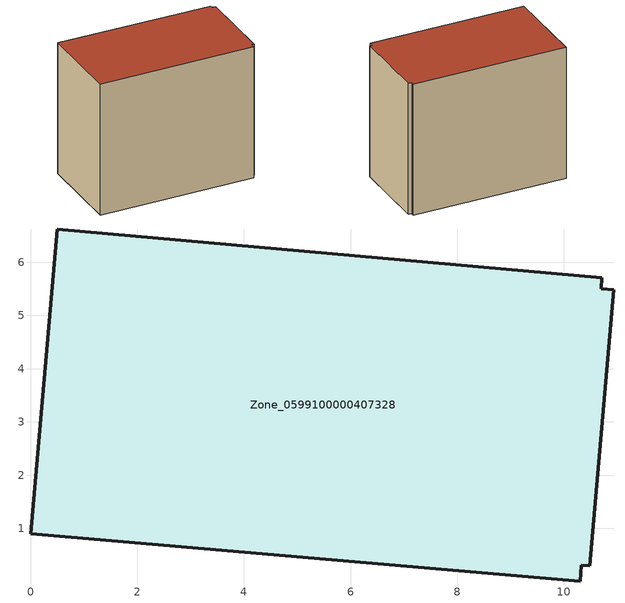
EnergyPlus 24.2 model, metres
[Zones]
Zone_0599100000407328
 floor ground (C_G): 10.72,5.7 10.7,5.5 10.94,5.48 10.49,0.3 10.33,0.31 10.31,0.01 0,0.9 0.49,6.62 z0
 wall outside (C_F): 10.49,0.3 10.94,5.48 10.7,5.5 10.72,5.7 0.49,6.62 0,0.9 10.31,0.01 10.33,0.31 10.49,0.3 z0:9.04
 roof outside (C_R): 10.94,5.48 10.7,5.5 10.72,5.7 0.49,6.62 0,0.9 10.31,0.01 10.33,0.31 10.49,0.3 z9.04
[BUILDING]
Pand.0599100000407328: North Axis=0; Terrain=City; Loads Convergence Tolerance Value=0.04; Temperature Convergence Tolerance Value=0.4; Solar Distribution=FullExterior; Maximum Number of Warmup Days=25; Minimum Number of Warmup Days=1
[Site:Location]
Rotterdam.The.Hague.AP_ZH_NLD Design_Conditions: Latitude=51.96; Longitude=4.45; Time Zone=1; Elevation=-4.5
[SITE:GROUNDTEMPERATURE:BUILDINGSURFACE]
18, 18, 18, 18, 18, 18, 18, 18, 18, 18, 18, 18
[MATERIAL] Thermal Absorptance=0.9; Solar Absorptance=0.7; Visible Absorptance=0.7
Name | Roughness | Thickness | Conductivity | Density | Specific Heat
G.TI.2006-2014 | MediumSmooth | 0.15 | 0.06 | 540 | 1210
F.TI.2006-2014 | Rough | 0.3 | 0.12 | 1920 | 840
R.TI.2006-2014 | MediumRough | 0.2 | 0.08 | 1500 | 1000
[CONSTRUCTION]
C_G: G.TI.2006-2014
C_F: F.TI.2006-2014
C_R: R.TI.2006-2014
[ZONE]
Zone_0599100000407328: Type=1; Multiplier=1; Ceiling Height=Autocalculate; Volume=Autocalculate; Floor Area=autocalculate; Part of Total Floor Area=Yes
[ZONEINFILTRATION:DESIGNFLOWRATE]
Infil_Zone_0599100000407328: Zone or ZoneList or Space or SpaceList=Zone_0599100000407328; Schedule=AlwaysOn; Design Flow Rate Calculation Method=Flow/Area; Flow Rate per Floor Area=0.0015; Constant Term Coefficient=1; Temperature Term Coefficient=0; Velocity Term Coefficient=0; Velocity Squared Term Coefficient=0
[HVACTEMPLATE:ZONE:IDEALLOADSAIRSYSTEM]
Zone_0599100000407328: Maximum Heating Supply Air Temperature=50; Minimum Cooling Supply Air Temperature=13; Maximum Heating Supply Air Humidity Ratio=0.0156; Minimum Cooling Supply Air Humidity Ratio=0.0077; Heating Limit=NoLimit; Cooling Limit=NoLimit; Dehumidification Control Type=ConstantSensibleHeatRatio; Cooling Sensible Heat Ratio=0.7; Dehumidification Setpoint=60; Humidification Control Type=None; Humidification Setpoint=30; Outdoor Air Method=None; Outdoor Air Flow Rate per Person=0.00944; Outdoor Air Flow Rate per Zone Floor Area=0; Outdoor Air Flow Rate per Zone=0; Demand Controlled Ventilation Type=None; Outdoor Air Economizer Type=NoEconomizer; Heat Recovery Type=None; Sensible Heat Recovery Effectiveness=0.7; Latent Heat Recovery Effectiveness=0.65
[ZONECONTROL:THERMOSTAT]
ThermostatControl_Zone_0599100000407328: Zone or ZoneList=Zone_0599100000407328; Control Type Schedule=DualSetpointControlType; Control 1=Thermostat_Zone_0599100000407328; Temperature Difference Between Cutout And Setpoint=0
[THERMOSTATSETPOINT:DUALSETPOINT]
Thermostat_Zone_0599100000407328: Heating Setpoint Temperature Schedule=HeatingSetpoint_Zone_0599100000407328; Cooling Setpoint Temperature Schedule=CoolingSetpoint_Zone_0599100000407328
[SCHEDULE:COMPACT]
HeatingSetpoint_Zone_0599100000407328: Through: 12/31, For: AllDays, Until: 24:00, 21
CoolingSetpoint_Zone_0599100000407328: Through: 12/31, For: AllDays, Until: 24:00, 24
DualSetpointControlType: Through: 12/31, For: AllDays, Until: 24:00, 4
AlwaysOn: Through: 12/31, For: AllDays, Until: 24:00, 1
